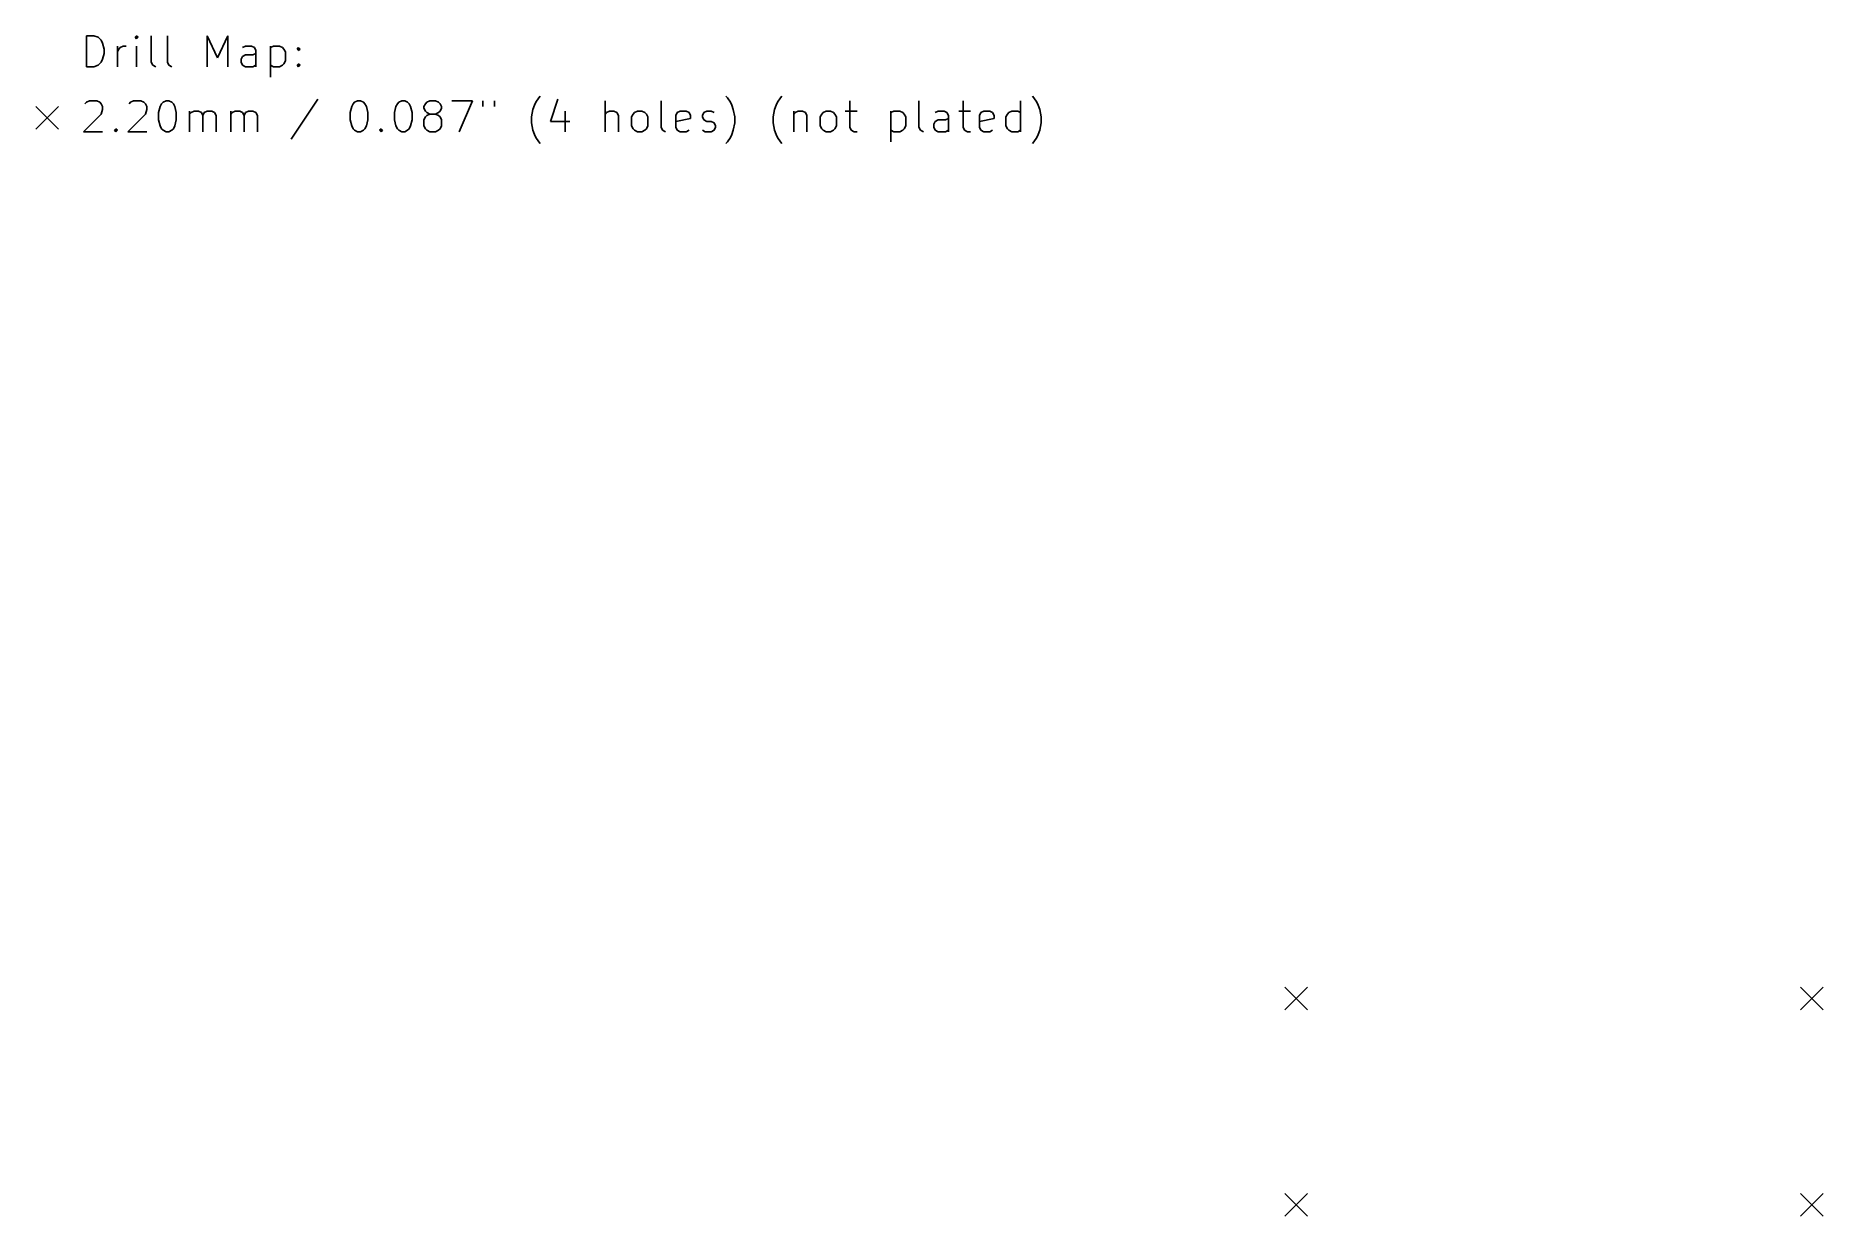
# Model space of a CAD drawing. Extents: x -2 to 171, y -116 to -2.
import ezdxf

# ---------------------------------------------------------------- set-up
doc = ezdxf.new("R2010")
doc.units = 0
doc.header["$MEASUREMENT"] = 0
doc.layers.add('BLACK', color=7, linetype='CONTINUOUS')

msp = doc.modelspace()

# ---------------------------------------------------------------- linework, layer by layer
at = {"layer": 'Black'}
for p, q in [((2.71429, -4.65714), (2.71429, -1.65714)), ((2.71429, -1.65714), (3.42857, -1.65714)), ((3.42857, -1.65714), (3.85714, -1.8)), ((7.57143, -1.65714), (7.42857, -1.8)), ((7.71429, -1.8), (7.57143, -1.65714)), ((7.57143, -1.65714), (7.57143, -1.94286)), ((9, -4.22857), (9, -1.65714)), ((10.5714, -4.22857), (10.5714, -1.65714)), ((14.4286, -4.65714), (14.4286, -1.65714)), ((14.4286, -1.65714), (15.4286, -3.8)), ((15.4286, -3.8), (16.4286, -1.65714)), ((16.4286, -1.65714), (16.4286, -4.65714)), ((3.85714, -1.8), (4.14286, -2.08571)), ((4.14286, -2.08571), (4.28571, -2.37143)), ((4.28571, -2.37143), (4.42857, -2.94286)), ((4.42857, -3.37143), (4.28571, -3.94286)), ((4.42857, -2.94286), (4.42857, -3.37143)), ((5.71429, -4.65714), (5.71429, -2.65714)), ((5.71429, -3.22857), (5.85714, -2.94286)), ((5.85714, -2.94286), (6, -2.8)), ((6, -2.8), (6.28571, -2.65714)), ((6.28571, -2.65714), (6.57143, -2.65714)), ((7.42857, -1.8), (7.57143, -1.94286)), ((7.57143, -1.94286), (7.71429, -1.8)), ((7.57143, -4.65714), (7.57143, -2.65714)), ((18.1429, -2.65714), (17.8571, -2.8)), ((18.7143, -2.65714), (18.1429, -2.65714)), ((19, -2.8), (18.7143, -2.65714)), ((18.8571, -3.51429), (19.1429, -3.37143)), ((19.1429, -3.08571), (19, -2.8)), ((19.1429, -4.65714), (19.1429, -3.08571)), ((20.5714, -2.65714), (20.5714, -5.65714)), ((20.5714, -2.8), (20.8571, -2.65714)), ((20.8571, -2.65714), (21.4286, -2.65714)), ((21.4286, -2.65714), (21.7143, -2.8)), ((21.7143, -2.8), (21.8571, -2.94286)), ((21.8571, -2.94286), (22, -3.22857)), ((22, -3.22857), (22, -4.08571)), ((23.1429, -2.94286), (23.2857, -2.8)), ((23.2857, -3.08571), (23.1429, -2.94286)), ((23.2857, -2.8), (23.4286, -2.94286)), ((23.2857, -2.8), (23.2857, -3.08571)), ((23.4286, -2.94286), (23.2857, -3.08571)), ((3.42857, -4.65714), (2.71429, -4.65714)), ((3.85714, -4.51429), (3.42857, -4.65714)), ((4.14286, -4.22857), (3.85714, -4.51429)), ((4.28571, -3.94286), (4.14286, -4.22857)), ((9.14286, -4.51429), (9, -4.22857)), ((9.42857, -4.65714), (9.14286, -4.51429)), ((10.7143, -4.51429), (10.5714, -4.22857)), ((11, -4.65714), (10.7143, -4.51429)), ((17.7143, -3.94286), (17.8571, -3.65714)), ((17.7143, -4.22857), (17.7143, -3.94286)), ((17.8571, -4.51429), (17.7143, -4.22857)), ((17.8571, -3.65714), (18.1429, -3.51429)), ((18.1429, -4.65714), (17.8571, -4.51429)), ((18.1429, -3.51429), (18.8571, -3.51429)), ((18.8571, -4.65714), (18.1429, -4.65714)), ((19.1429, -4.51429), (18.8571, -4.65714)), ((20.8571, -4.65714), (20.5714, -4.51429)), ((21.4286, -4.65714), (20.8571, -4.65714)), ((21.7143, -4.51429), (21.4286, -4.65714)), ((21.8571, -4.37143), (21.7143, -4.51429)), ((22, -4.08571), (21.8571, -4.37143)), ((23.1429, -4.51429), (23.2857, -4.37143)), ((23.2857, -4.65714), (23.1429, -4.51429)), ((23.2857, -4.37143), (23.4286, -4.51429)), ((23.2857, -4.37143), (23.2857, -4.65714)), ((23.4286, -4.51429), (23.2857, -4.65714)), ((-2.2, -8.5), (0, -10.7)), ((0, -8.5), (-2.2, -10.7)), ((2.57143, -8.24286), (2.71429, -8.1)), ((2.71429, -8.1), (3, -7.95714)), ((3, -7.95714), (3.71429, -7.95714)), ((3.71429, -7.95714), (4, -8.1)), ((4, -8.1), (4.14286, -8.24286)), ((4.14286, -8.24286), (4.28571, -8.52857)), ((4.28571, -8.52857), (4.28571, -8.81429)), ((6.85714, -8.24286), (7, -8.1)), ((7, -8.1), (7.28571, -7.95714)), ((7.28571, -7.95714), (8, -7.95714)), ((8, -7.95714), (8.28571, -8.1)), ((8.28571, -8.1), (8.42857, -8.24286)), ((8.42857, -8.24286), (8.57143, -8.52857)), ((8.57143, -8.52857), (8.57143, -8.81429)), ((9.71429, -9.1), (9.85714, -8.52857)), ((9.85714, -8.52857), (10, -8.24286)), ((10, -8.24286), (10.1429, -8.1)), ((10.1429, -8.1), (10.4286, -7.95714)), ((10.4286, -7.95714), (10.7143, -7.95714)), ((10.7143, -7.95714), (11, -8.1)), ((11, -8.1), (11.1429, -8.24286)), ((11.1429, -8.24286), (11.2857, -8.52857)), ((11.2857, -8.52857), (11.4286, -9.1)), ((25.1429, -7.81429), (22.5714, -11.6714)), ((28.2857, -9.1), (28.4286, -8.52857)), ((28.4286, -8.52857), (28.5714, -8.24286)), ((28.5714, -8.24286), (28.7143, -8.1)), ((28.7143, -8.1), (29, -7.95714)), ((29, -7.95714), (29.2857, -7.95714)), ((29.2857, -7.95714), (29.5714, -8.1)), ((29.5714, -8.1), (29.7143, -8.24286)), ((29.7143, -8.24286), (29.8571, -8.52857)), ((29.8571, -8.52857), (30, -9.1)), ((32.5714, -9.1), (32.7143, -8.52857)), ((32.7143, -8.52857), (32.8571, -8.24286)), ((32.8571, -8.24286), (33, -8.1)), ((33, -8.1), (33.2857, -7.95714)), ((33.2857, -7.95714), (33.5714, -7.95714)), ((33.5714, -7.95714), (33.8571, -8.1)), ((33.8571, -8.1), (34, -8.24286)), ((34, -8.24286), (34.1429, -8.52857)), ((34.1429, -8.52857), (34.2857, -9.1)), ((35.4286, -8.52857), (35.5714, -8.24286)), ((35.4286, -8.67143), (35.4286, -8.52857)), ((35.5714, -8.24286), (35.7143, -8.1)), ((35.7143, -8.1), (36, -7.95714)), ((36, -7.95714), (36.5714, -7.95714)), ((36.5714, -7.95714), (36.8571, -8.1)), ((36.8571, -8.1), (37, -8.24286)), ((37, -8.24286), (37.1429, -8.52857)), ((37.1429, -8.52857), (37.1429, -8.67143)), ((38.1429, -7.95714), (40.1429, -7.95714)), ((40.1429, -7.95714), (38.8571, -10.9571)), ((41.1429, -7.95714), (41.1429, -8.52857)), ((42.2857, -7.95714), (42.2857, -8.52857)), ((46, -8.81429), (46.1429, -8.38571)), ((46.1429, -8.38571), (46.2857, -8.1)), ((46.2857, -8.1), (46.5714, -7.67143)), ((46.5714, -7.67143), (46.7143, -7.52857)), ((48.4286, -7.81429), (47.7143, -9.95714)), ((53, -10.9571), (53, -7.95714)), ((58.4286, -10.5286), (58.4286, -7.95714)), ((64.8571, -7.67143), (64.7143, -7.52857)), ((65.1429, -8.1), (64.8571, -7.67143)), ((65.2857, -8.38571), (65.1429, -8.1)), ((65.4286, -8.81429), (65.2857, -8.38571)), ((69.4286, -8.81429), (69.5714, -8.38571)), ((69.5714, -8.38571), (69.7143, -8.1)), ((69.7143, -8.1), (70, -7.67143)), ((70, -7.67143), (70.1429, -7.52857)), ((76.7143, -7.95714), (76.7143, -10.5286)), ((83.4286, -10.5286), (83.4286, -7.95714)), ((87.7143, -7.95714), (87.7143, -10.5286)), ((93.2857, -10.9571), (93.2857, -7.95714)), ((94.5714, -7.67143), (94.4286, -7.52857)), ((94.8571, -8.1), (94.5714, -7.67143)), ((95, -8.38571), (94.8571, -8.1)), ((95.1429, -8.81429), (95, -8.38571)), ((4.14286, -9.24286), (2.42857, -10.9571)), ((4.28571, -8.81429), (4.14286, -9.24286)), ((8.42857, -9.24286), (6.71428, -10.9571)), ((8.57143, -8.81429), (8.42857, -9.24286)), ((9.71429, -9.81429), (9.71429, -9.1)), ((9.85714, -10.3857), (9.71429, -9.81429)), ((10, -10.6714), (9.85714, -10.3857)), ((11.2857, -10.3857), (11.1429, -10.6714)), ((11.4286, -9.81429), (11.2857, -10.3857)), ((11.4286, -9.1), (11.4286, -9.81429)), ((12.7143, -10.9571), (12.7143, -8.95714)), ((12.7143, -9.24286), (12.8571, -9.1)), ((12.8571, -9.1), (13.1429, -8.95714)), ((13.1429, -8.95714), (13.5714, -8.95714)), ((13.5714, -8.95714), (13.8571, -9.1)), ((13.8571, -9.1), (14, -9.38571)), ((14, -9.38571), (14.1429, -9.1)), ((14, -9.38571), (14, -10.9571)), ((14.1429, -9.1), (14.4286, -8.95714)), ((14.4286, -8.95714), (14.8571, -8.95714)), ((14.8571, -8.95714), (15.1429, -9.1)), ((15.1429, -9.1), (15.2857, -9.38571)), ((15.2857, -9.38571), (15.2857, -10.9571)), ((16.7143, -10.9571), (16.7143, -8.95714)), ((16.7143, -9.24286), (16.8571, -9.1)), ((16.8571, -9.1), (17.1429, -8.95714)), ((17.1429, -8.95714), (17.5714, -8.95714)), ((17.5714, -8.95714), (17.8571, -9.1)), ((17.8571, -9.1), (18, -9.38571)), ((18, -9.38571), (18.1429, -9.1)), ((18, -9.38571), (18, -10.9571)), ((18.1429, -9.1), (18.4286, -8.95714)), ((18.4286, -8.95714), (18.8571, -8.95714)), ((18.8571, -8.95714), (19.1429, -9.1)), ((19.1429, -9.1), (19.2857, -9.38571)), ((19.2857, -9.38571), (19.2857, -10.9571)), ((28.2857, -9.81429), (28.2857, -9.1)), ((28.4286, -10.3857), (28.2857, -9.81429)), ((28.5714, -10.6714), (28.4286, -10.3857)), ((29.8571, -10.3857), (29.7143, -10.6714)), ((30, -9.81429), (29.8571, -10.3857)), ((30, -9.1), (30, -9.81429)), ((32.5714, -9.81429), (32.5714, -9.1)), ((32.7143, -10.3857), (32.5714, -9.81429)), ((32.8571, -10.6714), (32.7143, -10.3857)), ((34.1429, -10.3857), (34, -10.6714)), ((34.2857, -9.81429), (34.1429, -10.3857)), ((34.2857, -9.1), (34.2857, -9.81429)), ((35.5714, -8.95714), (35.4286, -8.67143)), ((35.5714, -9.52857), (35.4286, -9.81429)), ((35.4286, -9.81429), (35.4286, -10.3857)), ((35.4286, -10.3857), (35.5714, -10.6714)), ((35.7143, -9.1), (35.5714, -8.95714)), ((35.7143, -9.38571), (35.5714, -9.52857)), ((36, -9.24286), (35.7143, -9.1)), ((36, -9.24286), (35.7143, -9.38571)), ((36.5714, -9.24286), (36, -9.24286)), ((36.8571, -9.1), (36.5714, -9.24286)), ((36.8571, -9.38571), (36.5714, -9.24286)), ((37, -8.95714), (36.8571, -9.1)), ((37, -9.52857), (36.8571, -9.38571)), ((37.1429, -8.67143), (37, -8.95714)), ((37.1429, -9.81429), (37, -9.52857)), ((37, -10.6714), (37.1429, -10.3857)), ((37.1429, -10.3857), (37.1429, -9.81429)), ((45.8571, -9.52857), (46, -8.81429)), ((45.8571, -10.1), (45.8571, -9.52857)), ((46, -10.8143), (45.8571, -10.1)), ((47.7143, -9.95714), (49.5714, -9.95714)), ((49.1429, -8.95714), (49.1429, -10.9571)), ((53.1429, -9.1), (53, -9.24286)), ((53.4286, -8.95714), (53.1429, -9.1)), ((53.8571, -8.95714), (53.4286, -8.95714)), ((54.1429, -9.1), (53.8571, -8.95714)), ((54.2857, -9.38571), (54.1429, -9.1)), ((54.2857, -10.9571), (54.2857, -9.38571)), ((55.5714, -9.52857), (55.7143, -9.24286)), ((55.5714, -10.3857), (55.5714, -9.52857)), ((55.7143, -10.6714), (55.5714, -10.3857)), ((55.7143, -9.24286), (55.8571, -9.1)), ((55.8571, -9.1), (56.1429, -8.95714)), ((56.1429, -8.95714), (56.5714, -8.95714)), ((56.5714, -8.95714), (56.8571, -9.1)), ((56.8571, -9.1), (57, -9.24286)), ((57, -9.24286), (57.1429, -9.52857)), ((57.1429, -10.3857), (57, -10.6714)), ((57.1429, -9.52857), (57.1429, -10.3857)), ((59.8571, -9.38571), (60, -9.1)), ((59.8571, -10.5286), (59.8571, -9.38571)), ((61.2857, -9.67143), (59.8571, -9.95714)), ((60, -9.1), (60.2857, -8.95714)), ((60.2857, -8.95714), (60.8571, -8.95714)), ((60.8571, -8.95714), (61.1429, -9.1)), ((61.1429, -9.1), (61.2857, -9.38571)), ((61.2857, -9.38571), (61.2857, -9.67143)), ((62.4286, -9.38571), (62.5714, -9.1)), ((62.4286, -9.52857), (62.4286, -9.38571)), ((62.5714, -9.81429), (62.4286, -9.52857)), ((62.5714, -9.1), (62.8571, -8.95714)), ((62.8571, -9.95714), (62.5714, -9.81429)), ((62.8571, -8.95714), (63.2857, -8.95714)), ((63.2857, -9.95714), (62.8571, -9.95714)), ((63.2857, -8.95714), (63.5714, -9.1)), ((63.5714, -10.1), (63.2857, -9.95714)), ((63.7143, -10.3857), (63.5714, -10.1)), ((63.7143, -10.5286), (63.7143, -10.3857)), ((65.5714, -9.52857), (65.4286, -8.81429)), ((65.4286, -10.8143), (65.5714, -10.1)), ((65.5714, -10.1), (65.5714, -9.52857)), ((69.2857, -9.52857), (69.4286, -8.81429)), ((69.2857, -10.1), (69.2857, -9.52857)), ((69.4286, -10.8143), (69.2857, -10.1)), ((71.2857, -8.95714), (71.2857, -10.9571)), ((71.2857, -9.24286), (71.4286, -9.1)), ((71.4286, -9.1), (71.7143, -8.95714)), ((71.7143, -8.95714), (72.1429, -8.95714)), ((72.1429, -8.95714), (72.4286, -9.1)), ((72.4286, -9.1), (72.5714, -9.38571)), ((72.5714, -9.38571), (72.5714, -10.9571)), ((73.8571, -9.52857), (74, -9.24286)), ((73.8571, -10.3857), (73.8571, -9.52857)), ((74, -10.6714), (73.8571, -10.3857)), ((74, -9.24286), (74.1429, -9.1)), ((74.1429, -9.1), (74.4286, -8.95714)), ((74.4286, -8.95714), (74.8571, -8.95714)), ((74.8571, -8.95714), (75.1429, -9.1)), ((75.1429, -9.1), (75.2857, -9.24286)), ((75.2857, -9.24286), (75.4286, -9.52857)), ((75.4286, -10.3857), (75.2857, -10.6714)), ((75.4286, -9.52857), (75.4286, -10.3857)), ((76.2857, -8.95714), (77.4286, -8.95714)), ((80.7143, -8.95714), (80.7143, -11.9571)), ((80.7143, -9.1), (81, -8.95714)), ((81, -8.95714), (81.5714, -8.95714)), ((81.5714, -8.95714), (81.8571, -9.1)), ((81.8571, -9.1), (82, -9.24286)), ((82, -9.24286), (82.1429, -9.52857)), ((82.1429, -10.3857), (82, -10.6714)), ((82.1429, -9.52857), (82.1429, -10.3857)), ((84.8571, -10.2429), (85, -9.95714)), ((84.8571, -10.5286), (84.8571, -10.2429)), ((85.2857, -8.95714), (85, -9.1)), ((85, -9.95714), (85.2857, -9.81429)), ((85.8571, -8.95714), (85.2857, -8.95714)), ((85.2857, -9.81429), (86, -9.81429)), ((86.1429, -9.1), (85.8571, -8.95714)), ((86, -9.81429), (86.2857, -9.67143)), ((86.2857, -9.38571), (86.1429, -9.1)), ((86.2857, -10.9571), (86.2857, -9.38571)), ((87.2857, -8.95714), (88.4286, -8.95714)), ((89.2857, -9.38571), (89.4286, -9.1)), ((89.2857, -10.5286), (89.2857, -9.38571)), ((90.7143, -9.67143), (89.2857, -9.95714)), ((89.4286, -9.1), (89.7143, -8.95714)), ((89.7143, -8.95714), (90.2857, -8.95714)), ((90.2857, -8.95714), (90.5714, -9.1)), ((90.5714, -9.1), (90.7143, -9.38571)), ((90.7143, -9.38571), (90.7143, -9.67143)), ((91.8571, -9.52857), (92, -9.24286)), ((91.8571, -10.3857), (91.8571, -9.52857)), ((92, -10.6714), (91.8571, -10.3857)), ((92, -9.24286), (92.1429, -9.1)), ((92.1429, -9.1), (92.4286, -8.95714)), ((92.4286, -8.95714), (93, -8.95714)), ((93, -8.95714), (93.2857, -9.1)), ((95.2857, -9.52857), (95.1429, -8.81429)), ((95.1429, -10.8143), (95.2857, -10.1)), ((95.2857, -10.1), (95.2857, -9.52857)), ((2.42857, -10.9571), (4.28571, -10.9571)), ((5.42857, -10.8143), (5.57143, -10.6714)), ((5.57143, -10.9571), (5.42857, -10.8143)), ((5.57143, -10.6714), (5.71429, -10.8143)), ((5.57143, -10.6714), (5.57143, -10.9571)), ((5.71429, -10.8143), (5.57143, -10.9571)), ((6.71428, -10.9571), (8.57143, -10.9571)), ((10.1429, -10.8143), (10, -10.6714)), ((10.4286, -10.9571), (10.1429, -10.8143)), ((10.7143, -10.9571), (10.4286, -10.9571)), ((11, -10.8143), (10.7143, -10.9571)), ((11.1429, -10.6714), (11, -10.8143)), ((28.7143, -10.8143), (28.5714, -10.6714)), ((29, -10.9571), (28.7143, -10.8143)), ((29.2857, -10.9571), (29, -10.9571)), ((29.5714, -10.8143), (29.2857, -10.9571)), ((29.7143, -10.6714), (29.5714, -10.8143)), ((31.1429, -10.8143), (31.2857, -10.6714)), ((31.2857, -10.9571), (31.1429, -10.8143)), ((31.2857, -10.6714), (31.4286, -10.8143)), ((31.2857, -10.6714), (31.2857, -10.9571)), ((31.4286, -10.8143), (31.2857, -10.9571)), ((33, -10.8143), (32.8571, -10.6714)), ((33.2857, -10.9571), (33, -10.8143)), ((33.5714, -10.9571), (33.2857, -10.9571)), ((33.8571, -10.8143), (33.5714, -10.9571)), ((34, -10.6714), (33.8571, -10.8143)), ((35.5714, -10.6714), (35.7143, -10.8143)), ((35.7143, -10.8143), (36, -10.9571)), ((36, -10.9571), (36.5714, -10.9571)), ((36.5714, -10.9571), (36.8571, -10.8143)), ((36.8571, -10.8143), (37, -10.6714)), ((46.1429, -11.2429), (46, -10.8143)), ((46.2857, -11.5286), (46.1429, -11.2429)), ((46.5714, -11.9571), (46.2857, -11.5286)), ((46.7143, -12.1), (46.5714, -11.9571)), ((55.8571, -10.8143), (55.7143, -10.6714)), ((56.1429, -10.9571), (55.8571, -10.8143)), ((56.5714, -10.9571), (56.1429, -10.9571)), ((56.8571, -10.8143), (56.5714, -10.9571)), ((57, -10.6714), (56.8571, -10.8143)), ((58.5714, -10.8143), (58.4286, -10.5286)), ((58.8571, -10.9571), (58.5714, -10.8143)), ((60, -10.8143), (59.8571, -10.5286)), ((60.2857, -10.9571), (60, -10.8143)), ((60.8571, -10.9571), (60.2857, -10.9571)), ((61.1429, -10.8143), (60.8571, -10.9571)), ((62.4286, -10.8143), (62.7143, -10.9571)), ((62.7143, -10.9571), (63.2857, -10.9571)), ((63.2857, -10.9571), (63.5714, -10.8143)), ((63.5714, -10.8143), (63.7143, -10.5286)), ((64.7143, -12.1), (64.8571, -11.9571)), ((64.8571, -11.9571), (65.1429, -11.5286)), ((65.1429, -11.5286), (65.2857, -11.2429)), ((65.2857, -11.2429), (65.4286, -10.8143)), ((69.5714, -11.2429), (69.4286, -10.8143)), ((69.7143, -11.5286), (69.5714, -11.2429)), ((70, -11.9571), (69.7143, -11.5286)), ((70.1429, -12.1), (70, -11.9571)), ((74.1429, -10.8143), (74, -10.6714)), ((74.4286, -10.9571), (74.1429, -10.8143)), ((74.8571, -10.9571), (74.4286, -10.9571)), ((75.1429, -10.8143), (74.8571, -10.9571)), ((75.2857, -10.6714), (75.1429, -10.8143)), ((76.7143, -10.5286), (76.8571, -10.8143)), ((76.8571, -10.8143), (77.1429, -10.9571)), ((77.1429, -10.9571), (77.4286, -10.9571)), ((81, -10.9571), (80.7143, -10.8143)), ((81.5714, -10.9571), (81, -10.9571)), ((81.8571, -10.8143), (81.5714, -10.9571)), ((82, -10.6714), (81.8571, -10.8143)), ((83.5714, -10.8143), (83.4286, -10.5286)), ((83.8571, -10.9571), (83.5714, -10.8143)), ((85, -10.8143), (84.8571, -10.5286)), ((85.2857, -10.9571), (85, -10.8143)), ((86, -10.9571), (85.2857, -10.9571)), ((86.2857, -10.8143), (86, -10.9571)), ((87.7143, -10.5286), (87.8571, -10.8143)), ((87.8571, -10.8143), (88.1429, -10.9571)), ((88.1429, -10.9571), (88.4286, -10.9571)), ((89.4286, -10.8143), (89.2857, -10.5286)), ((89.7143, -10.9571), (89.4286, -10.8143)), ((90.2857, -10.9571), (89.7143, -10.9571)), ((90.5714, -10.8143), (90.2857, -10.9571)), ((92.1429, -10.8143), (92, -10.6714)), ((92.4286, -10.9571), (92.1429, -10.8143)), ((93, -10.9571), (92.4286, -10.9571)), ((93.2857, -10.8143), (93, -10.9571)), ((94.4286, -12.1), (94.5714, -11.9571)), ((94.5714, -11.9571), (94.8571, -11.5286)), ((94.8571, -11.5286), (95, -11.2429)), ((95, -11.2429), (95.1429, -10.8143)), ((118.9, -93.9), (121.1, -96.1)), ((121.1, -93.9), (118.9, -96.1)), ((168.9, -93.9), (171.1, -96.1)), ((171.1, -93.9), (168.9, -96.1)), ((118.9, -113.9), (121.1, -116.1)), ((121.1, -113.9), (118.9, -116.1)), ((168.9, -113.9), (171.1, -116.1)), ((171.1, -113.9), (168.9, -116.1))]:
    msp.add_line(p, q, dxfattribs=at)

doc.saveas('drawing.dxf')
